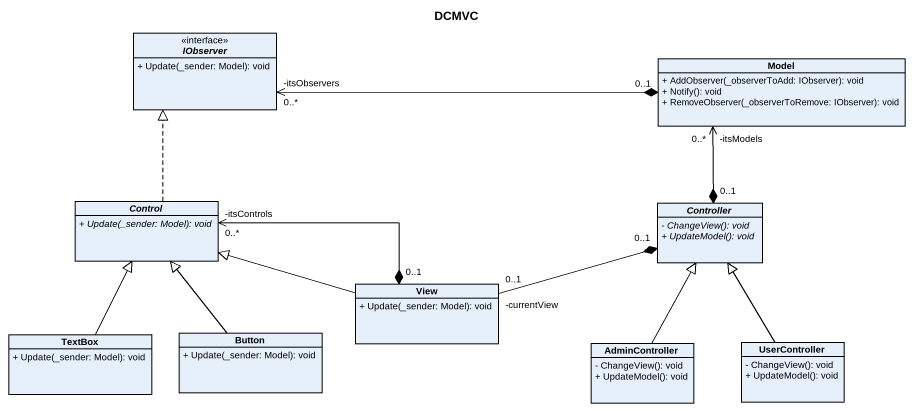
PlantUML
@startuml
title DCMVC
hide circle
hide empty members
skinparam classAttributeIconSize 0
interface IObserver <<interface>> {
  + Update(_sender: Model): void
}
class Model {
  + AddObserver(_observerToAdd: IObserver): void
  + Notify(): void
  + RemoveObserver(_observerToRemove: IObserver): void
}
abstract class "Control" as Control_ {
  {abstract} + Update(_sender: Model): void
}
abstract class Controller {
  {abstract} - ChangeView(): void
  {abstract} + UpdateModel(): void
}
class View {
  + Update(_sender: Model): void
}
class TextBox {
  + Update(_sender: Model): void
}
class Button {
  + Update(_sender: Model): void
}
class AdminController {
  - ChangeView(): void
  + UpdateModel(): void
}
class UserController {
  - ChangeView(): void
  + UpdateModel(): void
}
IObserver "-itsObservers\n0..*" <-right-* "0..1" Model
Model "-itsModels\n0..*" <--* "0..1" Controller
Control_ .up.|> IObserver
Control_ "-itsControls\n0..*" <-right-* "0..1" View
View -left-|> Control_
View "-currentView\n0..1" -right-* "0..1" Controller
TextBox -up-|> Control_
Button -up-|> Control_
AdminController -up-|> Controller
UserController -up-|> Controller
@enduml
